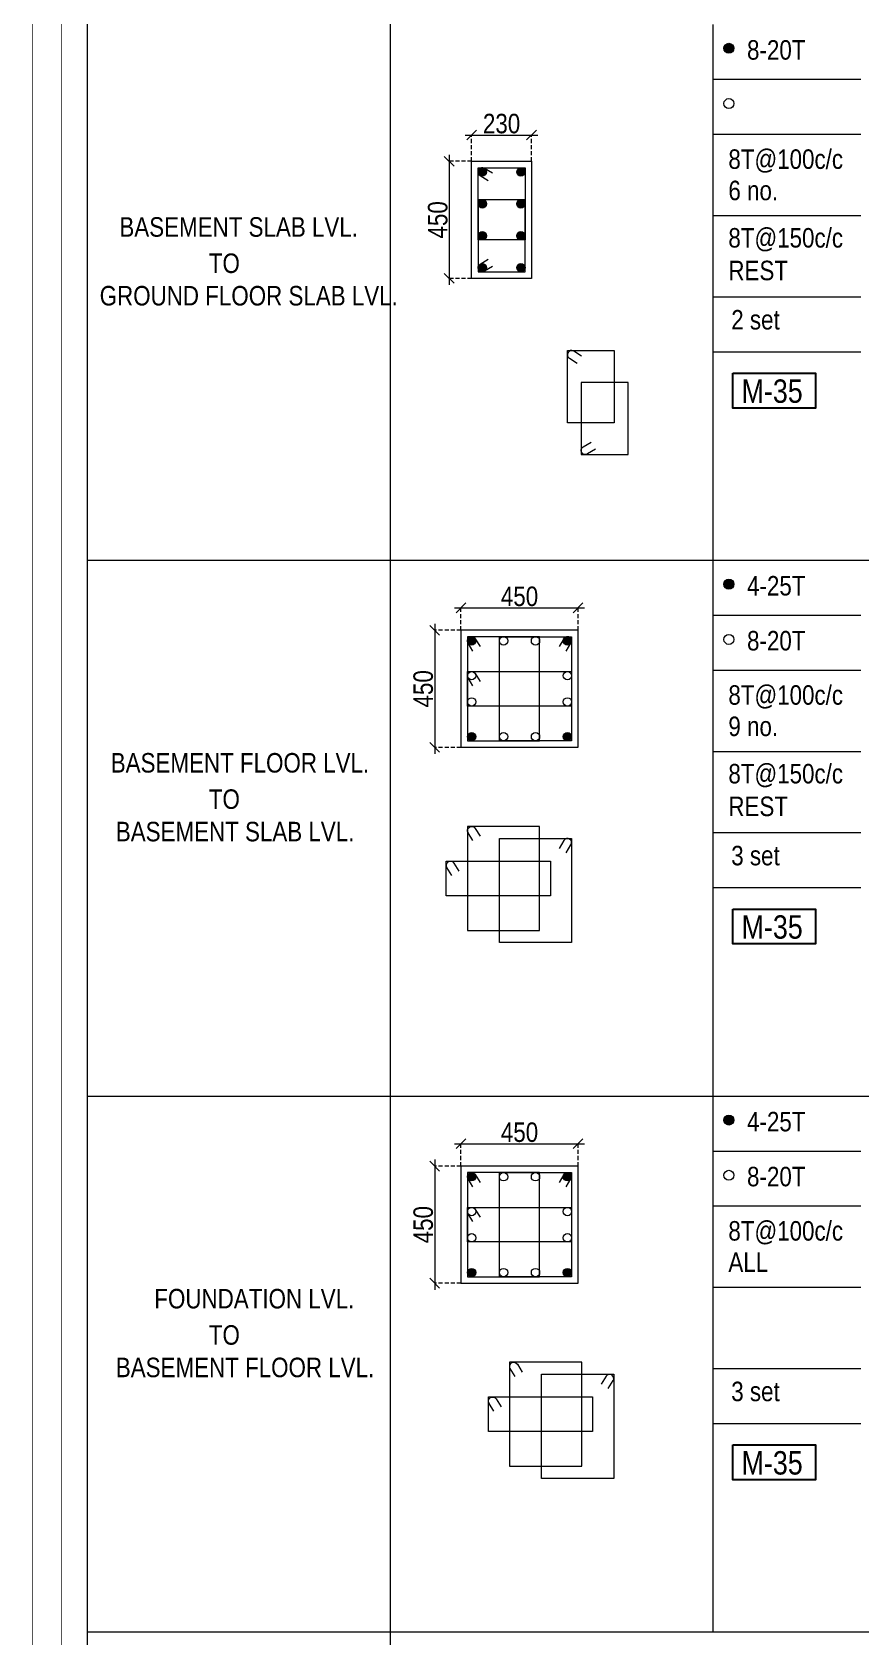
# Model space of a CAD drawing. Header units: millimetres. Extents: x 1112055 to 3390982, y -148532 to 766891.
# Drawn here: x 2202159 to 2214897, y 626940 to 651617 of the extents above; entities that cross this region are included whole.
import ezdxf
from ezdxf.enums import TextEntityAlignment as Align

# ---------------------------------------------------------------- set-up
doc = ezdxf.new("R2010")
doc.units = ezdxf.units.MM
doc.header["$PDMODE"] = 35
doc.header["$PDSIZE"] = -25
doc.linetypes.add('DASHED2', pattern=[0.375, 0.25, -0.125])
doc.linetypes.add('Hidden', pattern=[9.525, 6.35, -3.175])
for name, color, linetype, lineweight in [('B COL. SIZE DIM', 220, 'Continuous', 25), ('B COLSCH', 204, 'Continuous', 20), ('B COLUMN', 1, 'Hidden', 9), ('B STEEL', 34, 'Continuous', 15), ('B TITLE BLOCK', 250, 'Continuous', 0)]:
    doc.layers.add(name, color=color, linetype=linetype, lineweight=lineweight)
doc.layers.add('B TEXT', color=7, linetype='Continuous')
doc.styles.add('dim inside', font='romans.shx', dxfattribs={"width": 0.8, "height": 125})
doc.styles.add('SWINC', font='swissc.ttf')
doc.dimstyles.new('dim inside', dxfattribs={"dimtxt": 125, "dimasz": 100, "dimexe": 0, "dimexo": 0, "dimgap": 10, "dimtad": 0, "dimdec": 0, "dimzin": 0, "dimdsep": 46, "dimtxsty": 'dim inside', "dimblk": 'SMALL', "dimcen": 0.09, "dimadec": 0, "dimazin": 0, "dimtfac": 1, "dimtdec": 0, "dimtofl": 0, "dimtmove": 0, "dimatfit": 3, "dimfxl": 1, "dimtolj": 1, "dimtzin": 0, "dimarcsym": 2})

# ---------------------------------------------------------------- blocks, each defined once
blk = doc.blocks.new('_Oblique')
at = {"color": 0, "linetype": 'ByBlock', "lineweight": -2}
blk.add_line((-0.5, -0.5), (0.5, 0.5), dxfattribs=at)
blk = doc.blocks.new('*D3190')
at = {"layer": 'B COL. SIZE DIM', "color": 250, "lineweight": 9, "ltscale": 250, "transparency": 16777216}
blk.add_line((2208650, 634524), (2210650, 634524), dxfattribs=at)
at = {"layer": 'B COL. SIZE DIM', "color": 250, "linetype": 'DASHED2', "lineweight": 9, "ltscale": 250, "transparency": 16777216}
for p, q in [((2208750, 634179), (2208750, 634524)), ((2210550, 634179), (2210550, 634524))]:
    blk.add_line(p, q, dxfattribs=at)
at = {"layer": 'Defpoints', "color": 0, "transparency": 16777216}
for p in [(2210550, 634524), (2208750, 634179), (2210550, 634179)]:
    blk.add_point(p, dxfattribs=at)
at = {"layer": 'B COL. SIZE DIM', "color": 250, "lineweight": 9, "transparency": 16777216, "xscale": 150, "yscale": 150, "zscale": 150, "rotation": 180}
blk.add_blockref('_Oblique', (2208750, 634524), dxfattribs=at)
at = {"layer": 'B COL. SIZE DIM', "color": 250, "lineweight": 9, "transparency": 16777216, "xscale": 150, "yscale": 150, "zscale": 150}
blk.add_blockref('_Oblique', (2210550, 634524), dxfattribs=at)
at = {"layer": 'B COL. SIZE DIM', "color": 6, "transparency": 16777216, "insert": (2209650, 634699), "char_height": 300, "attachment_point": 5, "style": 'SWINC'}
blk.add_mtext('\\A1;450', dxfattribs=at)
blk = doc.blocks.new('*D3191')
at = {"layer": 'B COL. SIZE DIM', "color": 250, "lineweight": 9, "ltscale": 250, "transparency": 16777216}
blk.add_line((2208346, 634279), (2208346, 632279), dxfattribs=at)
at = {"layer": 'B COL. SIZE DIM', "color": 250, "linetype": 'DASHED2', "lineweight": 9, "ltscale": 250, "transparency": 16777216}
for p, q in [((2208750, 634179), (2208346, 634179)), ((2208750, 632379), (2208346, 632379))]:
    blk.add_line(p, q, dxfattribs=at)
at = {"layer": 'Defpoints', "color": 0, "transparency": 16777216}
for p in [(2208750, 634179), (2208346, 632379), (2208750, 632379)]:
    blk.add_point(p, dxfattribs=at)
at = {"layer": 'B COL. SIZE DIM', "color": 250, "lineweight": 9, "transparency": 16777216, "xscale": 150, "yscale": 150, "zscale": 150}
for p, rotation in [((2208346, 634179), 90), ((2208346, 632379), 270)]:
    blk.add_blockref('_Oblique', p, dxfattribs=dict(at, rotation=rotation))
at = {"layer": 'B COL. SIZE DIM', "color": 6, "transparency": 16777216, "insert": (2208171, 633279), "char_height": 300, "attachment_point": 5, "rotation": 90, "style": 'SWINC'}
blk.add_mtext('\\A1;450', dxfattribs=at)
blk = doc.blocks.new('*D3312')
at = {"layer": 'B COL. SIZE DIM', "color": 250, "lineweight": 9, "ltscale": 250, "transparency": 16777216}
blk.add_line((2208650, 642764), (2210650, 642764), dxfattribs=at)
at = {"layer": 'B COL. SIZE DIM', "color": 250, "linetype": 'DASHED2', "lineweight": 9, "ltscale": 250, "transparency": 16777216}
for p, q in [((2208750, 642419), (2208750, 642764)), ((2210550, 642419), (2210550, 642764))]:
    blk.add_line(p, q, dxfattribs=at)
at = {"layer": 'Defpoints', "color": 0, "transparency": 16777216}
for p in [(2210550, 642764), (2208750, 642419), (2210550, 642419)]:
    blk.add_point(p, dxfattribs=at)
at = {"layer": 'B COL. SIZE DIM', "color": 250, "lineweight": 9, "transparency": 16777216, "xscale": 150, "yscale": 150, "zscale": 150, "rotation": 180}
blk.add_blockref('_Oblique', (2208750, 642764), dxfattribs=at)
at = {"layer": 'B COL. SIZE DIM', "color": 250, "lineweight": 9, "transparency": 16777216, "xscale": 150, "yscale": 150, "zscale": 150}
blk.add_blockref('_Oblique', (2210550, 642764), dxfattribs=at)
at = {"layer": 'B COL. SIZE DIM', "color": 6, "transparency": 16777216, "insert": (2209650, 642939), "char_height": 300, "attachment_point": 5, "style": 'SWINC'}
blk.add_mtext('\\A1;450', dxfattribs=at)
blk = doc.blocks.new('*D3313')
at = {"layer": 'B COL. SIZE DIM', "color": 250, "lineweight": 9, "ltscale": 250, "transparency": 16777216}
blk.add_line((2208346, 642519), (2208346, 640519), dxfattribs=at)
at = {"layer": 'B COL. SIZE DIM', "color": 250, "linetype": 'DASHED2', "lineweight": 9, "ltscale": 250, "transparency": 16777216}
for p, q in [((2208750, 642419), (2208346, 642419)), ((2208750, 640619), (2208346, 640619))]:
    blk.add_line(p, q, dxfattribs=at)
at = {"layer": 'Defpoints', "color": 0, "transparency": 16777216}
for p in [(2208750, 642419), (2208346, 640619), (2208750, 640619)]:
    blk.add_point(p, dxfattribs=at)
at = {"layer": 'B COL. SIZE DIM', "color": 250, "lineweight": 9, "transparency": 16777216, "xscale": 150, "yscale": 150, "zscale": 150}
for p, rotation in [((2208346, 642419), 90), ((2208346, 640619), 270)]:
    blk.add_blockref('_Oblique', p, dxfattribs=dict(at, rotation=rotation))
at = {"layer": 'B COL. SIZE DIM', "color": 6, "transparency": 16777216, "insert": (2208171, 641519), "char_height": 300, "attachment_point": 5, "rotation": 90, "style": 'SWINC'}
blk.add_mtext('\\A1;450', dxfattribs=at)
blk = doc.blocks.new('*D3318')
at = {"layer": 'B COL. SIZE DIM', "color": 250, "lineweight": 9, "ltscale": 250, "transparency": 16777216}
blk.add_line((2208569, 649730), (2208569, 647730), dxfattribs=at)
at = {"layer": 'B COL. SIZE DIM', "color": 250, "linetype": 'DASHED2', "lineweight": 9, "ltscale": 250, "transparency": 16777216}
for p, q in [((2208914, 649630), (2208569, 649630)), ((2208914, 647830), (2208569, 647830))]:
    blk.add_line(p, q, dxfattribs=at)
at = {"layer": 'Defpoints', "color": 0, "transparency": 16777216}
for p in [(2208914, 649630), (2208569, 647830), (2208914, 647830)]:
    blk.add_point(p, dxfattribs=at)
at = {"layer": 'B COL. SIZE DIM', "color": 250, "lineweight": 9, "transparency": 16777216, "xscale": 150, "yscale": 150, "zscale": 150}
for p, rotation in [((2208569, 649630), 90), ((2208569, 647830), 270)]:
    blk.add_blockref('_Oblique', p, dxfattribs=dict(at, rotation=rotation))
at = {"layer": 'B COL. SIZE DIM', "color": 6, "transparency": 16777216, "insert": (2208394, 648730), "char_height": 300, "attachment_point": 5, "rotation": 90, "style": 'SWINC'}
blk.add_mtext('\\A1;450', dxfattribs=at)
blk = doc.blocks.new('*D3319')
at = {"layer": 'B COL. SIZE DIM', "color": 250, "lineweight": 9, "ltscale": 250, "transparency": 16777216}
blk.add_line((2208814, 650034), (2209934, 650034), dxfattribs=at)
at = {"layer": 'B COL. SIZE DIM', "color": 250, "linetype": 'DASHED2', "lineweight": 9, "ltscale": 250, "transparency": 16777216}
for p, q in [((2208914, 649630), (2208914, 650034)), ((2209834, 649630), (2209834, 650034))]:
    blk.add_line(p, q, dxfattribs=at)
at = {"layer": 'Defpoints', "color": 0, "transparency": 16777216}
for p in [(2209834, 650034), (2208914, 649630), (2209834, 649630)]:
    blk.add_point(p, dxfattribs=at)
at = {"layer": 'B COL. SIZE DIM', "color": 250, "lineweight": 9, "transparency": 16777216, "xscale": 150, "yscale": 150, "zscale": 150, "rotation": 180}
blk.add_blockref('_Oblique', (2208914, 650034), dxfattribs=at)
at = {"layer": 'B COL. SIZE DIM', "color": 250, "lineweight": 9, "transparency": 16777216, "xscale": 150, "yscale": 150, "zscale": 150}
blk.add_blockref('_Oblique', (2209834, 650034), dxfattribs=at)
at = {"layer": 'B COL. SIZE DIM', "color": 6, "transparency": 16777216, "insert": (2209374, 650209), "char_height": 300, "attachment_point": 5, "style": 'SWINC'}
blk.add_mtext('\\A1;230', dxfattribs=at)

msp = doc.modelspace()

# ---------------------------------------------------------------- hatches: boundary and pattern name
at = {"layer": 'B STEEL', "lineweight": 9, "ltscale": 0.5}
h = msp.add_hatch(color=34, dxfattribs=at)
edge = h.paths.add_edge_path()
edge.add_arc((2212868.6, 651368.1), 76.8, 0, 360)
h = msp.add_hatch(color=34, dxfattribs=at)
edge = h.paths.add_edge_path()
edge.add_arc((2209078.3, 649466.2), 64, 270, 630, ccw=False)
at = {"layer": 'B STEEL'}
h = msp.add_hatch(color=34, dxfattribs=at)
edge = h.paths.add_edge_path()
edge.add_arc((2209670.3, 649466.2), 64, 270, 630, ccw=False)
h = msp.add_hatch(color=34, dxfattribs=at)
edge = h.paths.add_edge_path()
edge.add_arc((2209078.3, 648975.6), 64, 270, 630, ccw=False)
h = msp.add_hatch(color=34, dxfattribs=at)
edge = h.paths.add_edge_path()
edge.add_arc((2209670.3, 648975.6), 64, 270, 630)
h = msp.add_hatch(color=34, dxfattribs=at)
edge = h.paths.add_edge_path()
edge.add_arc((2209078.3, 648484.9), 64, 270, 630, ccw=False)
h = msp.add_hatch(color=34, dxfattribs=at)
edge = h.paths.add_edge_path()
edge.add_arc((2209670.3, 648484.9), 64, 270, 630)
at = {"layer": 'B STEEL', "lineweight": 9, "ltscale": 0.5}
h = msp.add_hatch(color=34, dxfattribs=at)
edge = h.paths.add_edge_path()
edge.add_arc((2209078.3, 647994.3), 64, 90, 450)
at = {"layer": 'B STEEL'}
h = msp.add_hatch(color=34, dxfattribs=at)
edge = h.paths.add_edge_path()
edge.add_arc((2209670.3, 647994.3), 64, 270, 630, ccw=False)
at = {"layer": 'B STEEL', "lineweight": 9, "ltscale": 0.5}
h = msp.add_hatch(color=34, dxfattribs=at)
edge = h.paths.add_edge_path()
edge.add_arc((2212868.6, 643128.3), 76.8, 0, 360)
h = msp.add_hatch(color=34, dxfattribs=at)
edge = h.paths.add_edge_path()
edge.add_arc((2208914.3, 642255.1), 64, 0, 360)
h = msp.add_hatch(color=34, dxfattribs=at)
edge = h.paths.add_edge_path()
edge.add_arc((2210386.3, 642255.1), 64, 180, 540, ccw=False)
h = msp.add_hatch(color=34, dxfattribs=at)
edge = h.paths.add_edge_path()
edge.add_arc((2208914.3, 640783.1), 64, 0, 360, ccw=False)
h = msp.add_hatch(color=34, dxfattribs=at)
edge = h.paths.add_edge_path()
edge.add_arc((2210386.3, 640783.1), 64, -180, 180)
h = msp.add_hatch(color=34, dxfattribs=at)
edge = h.paths.add_edge_path()
edge.add_arc((2212868.6, 634888.4), 76.8, 0, 360)
h = msp.add_hatch(color=34, dxfattribs=at)
edge = h.paths.add_edge_path()
edge.add_arc((2208914.3, 634015.2), 64, 0, 360)
h = msp.add_hatch(color=34, dxfattribs=at)
edge = h.paths.add_edge_path()
edge.add_arc((2210386.3, 634015.2), 64, 180, 540, ccw=False)
h = msp.add_hatch(color=34, dxfattribs=at)
edge = h.paths.add_edge_path()
edge.add_arc((2208914.3, 632543.3), 64, 0, 360, ccw=False)
h = msp.add_hatch(color=34, dxfattribs=at)
edge = h.paths.add_edge_path()
edge.add_arc((2210386.3, 632543.3), 64, -180, 180)

# ---------------------------------------------------------------- linework, layer by layer
at = {"layer": 'B COLSCH', "color": 250, "lineweight": 0}
for p, q in [((2203002.6, 677775), (2203002.6, 618141.8)), ((2207663.2, 676456), (2207663.2, 618141.8)), ((2212622.4, 651736.4), (2212622.4, 627016.9)), ((2212622.4, 650891.4), (2214896.7, 650891.4)), ((2212622.4, 650046.4), (2214896.7, 650046.4)), ((2212622.4, 648796.7), (2214896.7, 648796.7)), ((2212622.4, 647546.9), (2214896.7, 647546.9)), ((2212622.4, 646701.9), (2214896.7, 646701.9)), ((2203002.6, 643496.6), (2375997.6, 643496.6)), ((2212622.4, 642651.6), (2214896.7, 642651.6)), ((2212622.4, 641806.6), (2214896.7, 641806.6)), ((2212622.4, 640556.8), (2214896.7, 640556.8)), ((2212622.4, 639307), (2214896.7, 639307)), ((2212622.4, 638462), (2214896.7, 638462)), ((2203002.6, 635256.7), (2375997.6, 635256.7)), ((2212622.4, 634411.7), (2214896.7, 634411.7)), ((2212622.4, 633566.7), (2214896.7, 633566.7)), ((2212622.4, 632317), (2214896.7, 632317)), ((2212622.4, 631067.2), (2214896.7, 631067.2)), ((2212622.4, 630222.2), (2214896.7, 630222.2)), ((2203002.6, 627016.9), (2375997.6, 627016.9))]:
    msp.add_line(p, q, dxfattribs=at)
at = {"layer": 'B COLUMN', "color": 1, "linetype": 'ByBlock', "lineweight": 20}
for points in [[(2208914.3, 649630.3), (2209834.3, 649630.3), (2209834.3, 647830.3), (2208914.3, 647830.3)], [(2208750.3, 640619.1), (2210550.3, 640619.1), (2210550.3, 642419.1), (2208750.3, 642419.1)], [(2208750.3, 632379.3), (2210550.3, 632379.3), (2210550.3, 634179.3), (2208750.3, 634179.3)]]:
    msp.add_lwpolyline(points, close=True, dxfattribs=at)
at = {"layer": 'B STEEL', "color": 34, "lineweight": 9, "ltscale": 0.5}
for points in [[(2209233.3, 649446), (2209111.9, 649520.8, 1), (2209044.8, 649411.7), (2209166.2, 649336.9)], [(2209233.3, 648014.5), (2209111.9, 647939.8, -1), (2209044.8, 648048.8), (2209166.2, 648123.6)], [(2210604.9, 646636.3), (2210483.4, 646711.1, 1), (2210416.3, 646602), (2210537.7, 646527.3)], [(2210816.5, 645204.8), (2210695, 645130.1, -1), (2210627.9, 645239.1), (2210749.4, 645313.9)], [(2208934.5, 642100), (2208859.8, 642221.5, -1), (2208968.8, 642288.6), (2209043.6, 642167.2)], [(2210366, 642100), (2210440.8, 642221.5, 1), (2210331.7, 642288.6), (2210257, 642167.2)], [(2208934.5, 641565.7), (2208859.8, 641687.1, -1), (2208968.8, 641754.2), (2209043.6, 641632.8)], [(2208934.5, 639184.3), (2208859.8, 639305.8, -1), (2208968.8, 639372.9), (2209043.6, 639251.5)], [(2210366, 638998.7), (2210440.8, 639120.2, 1), (2210331.7, 639187.3), (2210257, 639065.8)], [(2208608.7, 638649.9), (2208533.9, 638771.4, -1), (2208642.9, 638838.5), (2208717.7, 638717.1)], [(2208934.5, 633860.2), (2208859.8, 633981.7, -1), (2208968.8, 634048.8), (2209043.6, 633927.3)], [(2210366, 633860.2), (2210440.8, 633981.7, 1), (2210331.7, 634048.8), (2210257, 633927.3)], [(2208934.5, 633325.8), (2208859.8, 633447.3, -1), (2208968.8, 633514.4), (2209043.6, 633392.9)], [(2209582.6, 630944.5), (2209507.8, 631066, -1), (2209616.9, 631133.1), (2209691.6, 631011.6)], [(2211014.1, 630758.9), (2211088.8, 630880.4, 1), (2210979.8, 630947.5), (2210905, 630826)], [(2209256.7, 630410.1), (2209182, 630531.6, -1), (2209291, 630598.7), (2209365.8, 630477.2)]]:
    msp.add_lwpolyline(points, format="xyb", dxfattribs=at)
for points in [[(2209734.3, 649530.3), (2209734.3, 648420.9), (2209014.3, 648420.9), (2209014.3, 649530.3)], [(2209734.3, 647930.3), (2209734.3, 649039.6), (2209014.3, 649039.6), (2209014.3, 647930.3)], [(2211105.8, 646720.6), (2211105.8, 645611.2), (2210385.8, 645611.2), (2210385.8, 646720.6)], [(2211317.4, 645120.6), (2211317.4, 646229.9), (2210597.4, 646229.9), (2210597.4, 645120.6)], [(2208850.3, 640719.1), (2209959.6, 640719.1), (2209959.6, 642319.1), (2208850.3, 642319.1)], [(2210450.3, 640719.1), (2209340.9, 640719.1), (2209340.9, 642319.1), (2210450.3, 642319.1)], [(2208850.3, 641784.7), (2210450.3, 641784.7), (2210450.3, 641253.5), (2208850.3, 641253.5)], [(2208850.3, 637803.4), (2209959.6, 637803.4), (2209959.6, 639403.4), (2208850.3, 639403.4)], [(2210450.3, 637617.8), (2209340.9, 637617.8), (2209340.9, 639217.8), (2210450.3, 639217.8)], [(2208524.4, 638869), (2210124.4, 638869), (2210124.4, 638337.8), (2208524.4, 638337.8)], [(2208850.3, 632479.3), (2209959.6, 632479.3), (2209959.6, 634079.3), (2208850.3, 634079.3)], [(2210450.3, 632479.3), (2209340.9, 632479.3), (2209340.9, 634079.3), (2210450.3, 634079.3)], [(2208850.3, 633544.9), (2210450.3, 633544.9), (2210450.3, 633013.7), (2208850.3, 633013.7)], [(2209498.3, 629563.6), (2210607.7, 629563.6), (2210607.7, 631163.6), (2209498.3, 631163.6)], [(2211098.3, 629377.9), (2209989, 629377.9), (2209989, 630977.9), (2211098.3, 630977.9)], [(2209172.5, 630629.2), (2210772.5, 630629.2), (2210772.5, 630097.9), (2209172.5, 630097.9)]]:
    msp.add_lwpolyline(points, close=True, dxfattribs=at)
for centre, radius in [((2212868.6, 651368.1), 76.8), ((2212868.6, 650517.8), 76.8), ((2209078.3, 649466.2), 64), ((2209670.3, 649466.2), 64), ((2209078.3, 648975.6), 64), ((2209670.3, 648975.6), 64), ((2209078.3, 648484.9), 64), ((2209670.3, 648484.9), 64), ((2209078.3, 647994.3), 64), ((2209670.3, 647994.3), 64), ((2212868.6, 643128.3), 76.8), ((2212868.6, 642278), 76.8), ((2208914.3, 642255.1), 64), ((2209404.9, 642255.1), 64), ((2209895.6, 642255.1), 64), ((2210386.3, 642255.1), 64), ((2208914.3, 641720.7), 64), ((2210386.3, 641720.7), 64), ((2208914.3, 641317.5), 64), ((2210386.3, 641317.5), 64), ((2208914.3, 640783.1), 64), ((2209404.9, 640783.1), 64), ((2209895.6, 640783.1), 64), ((2210386.3, 640783.1), 64), ((2212868.6, 634888.4), 76.8), ((2208914.3, 634015.2), 64), ((2209404.9, 634015.2), 64), ((2209895.6, 634015.2), 64), ((2210386.3, 634015.2), 64), ((2212868.6, 634038.1), 76.8), ((2208914.3, 633480.8), 64), ((2210386.3, 633480.8), 64), ((2208914.3, 633077.7), 64), ((2210386.3, 633077.7), 64), ((2208914.3, 632543.3), 64), ((2209404.9, 632543.3), 64), ((2209895.6, 632543.3), 64), ((2210386.3, 632543.3), 64)]:
    msp.add_circle(centre, radius, dxfattribs=at)
at = {"layer": 'B TEXT', "color": 1}
for points in [[(2212926, 646372.9), (2214200.6, 646372.9), (2214200.6, 645834.9), (2212926, 645834.9)], [(2212926, 638133), (2214200.6, 638133), (2214200.6, 637595), (2212926, 637595)], [(2212926, 629893.2), (2214200.6, 629893.2), (2214200.6, 629355.2), (2212926, 629355.2)]]:
    msp.add_lwpolyline(points, close=True, dxfattribs=at)
at = {"layer": 'B TITLE BLOCK', "color": 1, "const_width": 10.1}
msp.add_lwpolyline([(2202163.6, 678597.2), (2202163.6, 599270.5), (2390290, 599270.5), (2390290, 678597.2)], close=True, dxfattribs=at)
at = {"layer": 'B TITLE BLOCK', "color": 250, "lineweight": 0, "const_width": 10.1}
msp.add_lwpolyline([(2202612.1, 678148.7), (2202612.1, 599718.9), (2389841.5, 599718.9), (2389841.5, 678148.7)], close=True, dxfattribs=at)

# ---------------------------------------------------------------- texts
at = {"layer": 'B TEXT', "style": 'SWINC'}
for s, p in [('8-20T', (2213147.2, 651193.5)), ('8T@100c/c', (2212860.2, 649513.7)), ('6 no.', (2212860.2, 649031.9)), ('8T@150c/c', (2212860.2, 648303.8)), ('REST', (2212860.2, 647801.4)), ('2 set', (2212904, 647044.4)), ('4-25T', (2213147.2, 642953.7)), ('8-20T', (2213147.2, 642108.7)), ('8T@100c/c', (2212860.2, 641273.9)), ('9 no.', (2212860.2, 640792.1)), ('8T@150c/c', (2212860.2, 640064)), ('REST', (2212860.2, 639561.6)), ('3 set', (2212904, 638804.6)), ('4-25T', (2213147.2, 634713.9)), ('8-20T', (2213147.2, 633868.9)), ('8T@100c/c', (2212860.2, 633034)), ('ALL', (2212860.2, 632552.2)), ('3 set', (2212904, 630564.7))]:
    msp.add_text(s, height=300, dxfattribs=at).set_placement(p)
at = {"layer": 'B TEXT', "color": 1, "style": 'SWINC'}
for s, height, p in [('BASEMENT SLAB LVL.', 300, (2203500.2, 648380.8)), ('TO', 300, (2204874.5, 647822.8)), ('GROUND FLOOR SLAB LVL.', 300, (2203196.9, 647323.5)), ('M-35', 360, (2213063.4, 645808.3)), ('BASEMENT FLOOR LVL.', 300, (2203367.5, 640141)), ('TO', 300, (2204874.5, 639582.9)), ('BASEMENT SLAB LVL.', 300, (2203445.6, 639083.7)), ('M-35', 360, (2213063.4, 637568.5)), ('FOUNDATION LVL.', 300, (2204037, 631901.1)), ('TO', 300, (2204874.5, 631343.1)), ('BASEMENT FLOOR LVL.', 300, (2203445.6, 630843.8)), ('M-35', 360, (2213063.4, 629328.6))]:
    msp.add_text(s, height=height, dxfattribs=at).set_placement(p, align=Align.BOTTOM_LEFT)

# ---------------------------------------------------------------- dimensions: what is measured, and where the dimension line sits
at = {"layer": 'B COL. SIZE DIM', "color": 250, "ltscale": 250}
for base, p1, p2, angle, picture, middle in [((2209834.3, 650034.1), (2208914.3, 649630.3), (2209834.3, 649630.3), 180, '*D3319', (2209374.3, 650209.1)), ((2208569.3, 647830.3), (2208914.3, 649630.3), (2208914.3, 647830.3), 270, '*D3318', (2208394.3, 648730.3)), ((2208346.4, 640619.1), (2208750.3, 642419.1), (2208750.3, 640619.1), 90, '*D3313', (2208171.4, 641519.1)), ((2208346.4, 632379.3), (2208750.3, 634179.3), (2208750.3, 632379.3), 90, '*D3191', (2208171.4, 633279.3))]:
    dim = msp.add_linear_dim(base=base, p1=p1, p2=p2, angle=angle, dimstyle='dim inside', override={"dimtxt": 300, "dimasz": 150, "dimgap": 25, "dimtad": 3, "dimlfac": 0.25, "dimtxsty": 'SWINC', "dimblk1": 'Oblique', "dimblk2": 'Oblique', "dimsah": 1, "dimdle": 100, "dimclrd": 250, "dimclre": 250, "dimclrt": 6, "dimfxl": 1000, "dimlwd": 9, "dimlwe": 9}, dxfattribs=at)
    dim.commit()
    dim.dimension.update_dxf_attribs({"geometry": picture, "text_midpoint": middle})
for base, p1, p2, picture, middle in [((2210550.3, 642764), (2208750.3, 642419.1), (2210550.3, 642419.1), '*D3312', (2209650.3, 642939)), ((2210550.3, 634524.2), (2208750.3, 634179.3), (2210550.3, 634179.3), '*D3190', (2209650.3, 634699.2))]:
    dim = msp.add_linear_dim(base=base, p1=p1, p2=p2, dimstyle='dim inside', override={"dimtxt": 300, "dimasz": 150, "dimgap": 25, "dimtad": 3, "dimlfac": 0.25, "dimtxsty": 'SWINC', "dimblk1": 'Oblique', "dimblk2": 'Oblique', "dimsah": 1, "dimdle": 100, "dimclrd": 250, "dimclre": 250, "dimclrt": 6, "dimfxl": 1000, "dimlwd": 9, "dimlwe": 9}, dxfattribs=at)
    dim.commit()
    dim.dimension.update_dxf_attribs({"geometry": picture, "text_midpoint": middle})

doc.saveas('drawing.dxf')
